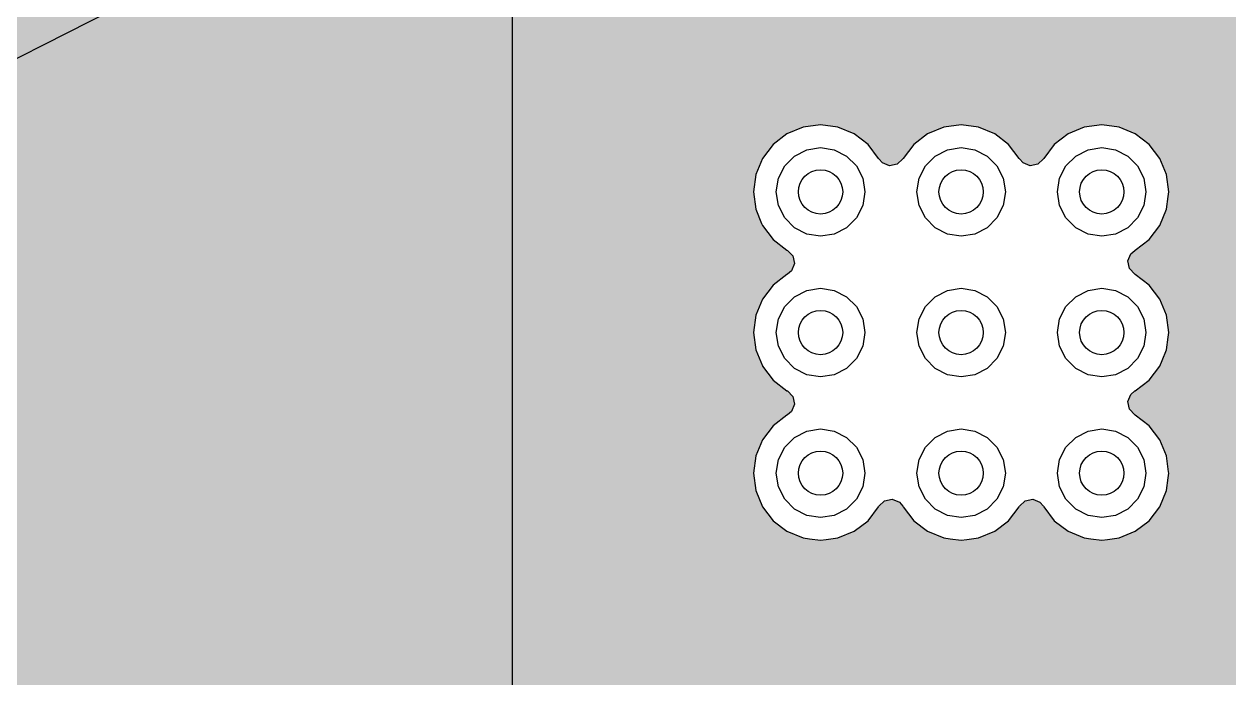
# Model space of a CAD drawing. Header units: millimetres. Extents: x -3894 to -3474, y -291 to 6.
# Drawn here: x -3645.05 to -3634.17, y -89.91 to -84.01 of the extents above; entities that cross this region are included whole.
import ezdxf

# ---------------------------------------------------------------- set-up
doc = ezdxf.new("R2010")
doc.units = ezdxf.units.MM
doc.layers.add('BLACK', color=7, linetype='Continuous')

msp = doc.modelspace()

# ---------------------------------------------------------------- hatches: boundary and pattern name
h = msp.add_hatch(color=256)
h.dxf.hatch_style = 1
h.paths.add_polyline_path([(-3634.949, -79.141), (-3642.768, -79.141), (-3642.81, -79.148), (-3642.866, -79.189), (-3642.888, -79.219), (-3643.014, -79.315), (-3643.16, -79.375), (-3643.265, -79.389), (-3643.317, -79.396), (-3643.395, -79.386), (-3643.474, -79.375), (-3643.62, -79.315), (-3643.745, -79.219), (-3643.841, -79.093), (-3643.902, -78.947), (-3643.902, -78.947), (-3643.922, -78.79), (-3643.902, -78.634), (-3643.902, -78.634), (-3643.841, -78.488), (-3643.745, -78.362), (-3643.702, -78.329), (-3643.684, -78.312), (-3643.655, -78.249), (-3643.665, -78.179), (-3643.711, -78.127), (-3643.778, -78.107), (-3646.032, -78.107), (-3646.032, -78.107), (-3646.09, -78.099), (-3646.157, -78.079), (-3646.181, -78.065), (-3646.183, -78.064), (-3646.252, -78.05), (-3646.317, -78.075), (-3646.443, -78.172), (-3646.589, -78.232), (-3646.694, -78.246), (-3646.746, -78.253), (-3646.824, -78.243), (-3646.903, -78.232), (-3647.049, -78.172), (-3647.171, -78.078), (-3647.185, -78.069), (-3647.253, -78.052), (-3647.324, -78.077), (-3647.314, -78.072), (-3647.337, -78.08), (-3647.403, -78.099), (-3647.459, -78.107), (-3647.459, -78.107), (-3647.772, -78.107), (-3647.782, -78.107), (-3647.804, -78.105), (-3647.872, -78.099), (-3647.991, -78.087), (-3648.035, -78.078), (-3648.218, -78.023), (-3648.259, -78.005), (-3648.268, -78.001), (-3648.268, -78.001), (-3648.268, -78.001), (-3648.428, -77.915), (-3648.455, -77.897), (-3648.465, -77.89), (-3648.6, -77.78), (-3648.606, -77.775), (-3648.611, -77.771), (-3648.645, -77.737), (-3648.679, -77.696), (-3648.754, -77.604), (-3648.76, -77.597), (-3648.766, -77.59), (-3648.797, -77.544), (-3651.376, -80.428), (-3646.335, -84.936)])
h.paths.add_polyline_path([(-3643.66, -80.217), (-3643.72, -80.363), (-3643.816, -80.489), (-3643.942, -80.585), (-3644.088, -80.645), (-3644.193, -80.659), (-3644.245, -80.666), (-3644.323, -80.656), (-3644.402, -80.645), (-3644.548, -80.585), (-3644.673, -80.489), (-3644.769, -80.363), (-3644.83, -80.217), (-3644.83, -80.217), (-3644.85, -80.06), (-3644.83, -79.904), (-3644.83, -79.904), (-3644.769, -79.758), (-3644.673, -79.632), (-3644.548, -79.536), (-3644.402, -79.475), (-3644.402, -79.475), (-3644.245, -79.455), (-3644.088, -79.475), (-3644.088, -79.475), (-3643.942, -79.536), (-3643.816, -79.632), (-3643.72, -79.758), (-3643.66, -79.904), (-3643.639, -80.06)], flags=16)
h.paths.add_polyline_path([(-3643.864, -80.184), (-3643.921, -80.295), (-3644.01, -80.384), (-3644.121, -80.441), (-3644.245, -80.46), (-3644.368, -80.441), (-3644.48, -80.384), (-3644.568, -80.295), (-3644.625, -80.184), (-3644.645, -80.06), (-3644.625, -79.937), (-3644.568, -79.825), (-3644.48, -79.737), (-3644.368, -79.68), (-3644.245, -79.66), (-3644.121, -79.68), (-3644.01, -79.737), (-3643.921, -79.825), (-3643.864, -79.937), (-3643.845, -80.06)], flags=0)
h.paths.add_polyline_path([(-3644.445, -80.06, -1), (-3644.045, -80.06, -1)], flags=0)
h.paths.add_polyline_path([(-3645.399, -81.047), (-3645.378, -81.203), (-3645.399, -81.36), (-3645.459, -81.506), (-3645.555, -81.632), (-3645.681, -81.728), (-3645.827, -81.788), (-3645.932, -81.802), (-3645.984, -81.809), (-3646.062, -81.799), (-3646.141, -81.788), (-3646.287, -81.728), (-3646.412, -81.632), (-3646.508, -81.506), (-3646.525, -81.466), (-3646.569, -81.36), (-3646.569, -81.36), (-3646.589, -81.203), (-3646.569, -81.047), (-3646.569, -81.047), (-3646.508, -80.901), (-3646.412, -80.775), (-3646.287, -80.679), (-3646.141, -80.618), (-3646.141, -80.618), (-3645.984, -80.598), (-3645.827, -80.618), (-3645.827, -80.618), (-3645.681, -80.679), (-3645.659, -80.695), (-3645.555, -80.775), (-3645.459, -80.901)], flags=16)
h.paths.add_polyline_path([(-3645.584, -81.203), (-3645.603, -81.327), (-3645.66, -81.438), (-3645.749, -81.527), (-3645.86, -81.584), (-3645.984, -81.603), (-3646.107, -81.584), (-3646.219, -81.527), (-3646.307, -81.438), (-3646.364, -81.327), (-3646.384, -81.203), (-3646.364, -81.08), (-3646.307, -80.968), (-3646.219, -80.88), (-3646.107, -80.823), (-3645.984, -80.803), (-3645.86, -80.823), (-3645.749, -80.88), (-3645.66, -80.968), (-3645.603, -81.08)], flags=0)
h.paths.add_polyline_path([(-3645.784, -81.203, -1), (-3646.184, -81.203, -1)], flags=0)
h.paths.add_polyline_path([(-3647.357, -79.859), (-3647.417, -80.029), (-3647.437, -80.06), (-3647.513, -80.182), (-3647.641, -80.309), (-3647.793, -80.405), (-3647.964, -80.465), (-3648.143, -80.485), (-3648.322, -80.465), (-3648.492, -80.405), (-3648.645, -80.309), (-3648.773, -80.182), (-3648.869, -80.029), (-3648.928, -79.859), (-3648.948, -79.679), (-3648.928, -79.5), (-3648.869, -79.33), (-3648.773, -79.177), (-3648.645, -79.05), (-3648.492, -78.954), (-3648.322, -78.894), (-3648.143, -78.874), (-3647.964, -78.894), (-3647.793, -78.954), (-3647.641, -79.05), (-3647.513, -79.177), (-3647.417, -79.33), (-3647.357, -79.5), (-3647.353, -79.536), (-3647.337, -79.679)], flags=16)
h.paths.add_polyline_path([(-3647.563, -79.835), (-3647.623, -79.979), (-3647.718, -80.104), (-3647.843, -80.199), (-3647.987, -80.259), (-3648.143, -80.279), (-3648.298, -80.259), (-3648.443, -80.199), (-3648.567, -80.104), (-3648.662, -79.979), (-3648.722, -79.835), (-3648.743, -79.679), (-3648.722, -79.524), (-3648.662, -79.379), (-3648.567, -79.255), (-3648.443, -79.16), (-3648.298, -79.1), (-3648.143, -79.079), (-3647.987, -79.1), (-3647.843, -79.16), (-3647.718, -79.255), (-3647.623, -79.379), (-3647.563, -79.524), (-3647.543, -79.679)], flags=0)
h.paths.add_polyline_path([(-3648.643, -79.679, -1), (-3647.643, -79.679, -1)], flags=0)
h = msp.add_hatch(color=256)
h.dxf.hatch_style = 1
h.paths.add_polyline_path([(-3634.949, -79.141), (-3640.642, -82.039), (-3640.642, -94.147), (-3627.361, -89.927), (-3627.288, -89.896)])
h.paths.add_polyline_path([(-3634.731, -88.218), (-3634.791, -88.364), (-3634.887, -88.49), (-3635.013, -88.586), (-3635.159, -88.646), (-3635.264, -88.66), (-3635.316, -88.667), (-3635.415, -88.654), (-3635.473, -88.646), (-3635.619, -88.586), (-3635.744, -88.49), (-3635.84, -88.364), (-3635.84, -88.364), (-3635.843, -88.359), (-3635.874, -88.323), (-3635.939, -88.297), (-3636.008, -88.311), (-3636.058, -88.359), (-3636.061, -88.364), (-3636.061, -88.364), (-3636.157, -88.49), (-3636.283, -88.586), (-3636.429, -88.646), (-3636.534, -88.66), (-3636.586, -88.667), (-3636.685, -88.654), (-3636.743, -88.646), (-3636.889, -88.586), (-3637.014, -88.49), (-3637.11, -88.364), (-3637.11, -88.364), (-3637.113, -88.359), (-3637.144, -88.323), (-3637.209, -88.297), (-3637.278, -88.311), (-3637.328, -88.359), (-3637.331, -88.364), (-3637.331, -88.364), (-3637.427, -88.49), (-3637.553, -88.586), (-3637.699, -88.646), (-3637.804, -88.66), (-3637.856, -88.667), (-3637.955, -88.654), (-3638.013, -88.646), (-3638.159, -88.586), (-3638.284, -88.49), (-3638.38, -88.364), (-3638.441, -88.218), (-3638.441, -88.218), (-3638.461, -88.061), (-3638.441, -87.905), (-3638.441, -87.905), (-3638.38, -87.759), (-3638.284, -87.633), (-3638.159, -87.537), (-3638.153, -87.534), (-3638.118, -87.503), (-3638.092, -87.438), (-3638.105, -87.37), (-3638.153, -87.319), (-3638.159, -87.316), (-3638.284, -87.22), (-3638.38, -87.094), (-3638.441, -86.948), (-3638.441, -86.948), (-3638.461, -86.791), (-3638.441, -86.635), (-3638.441, -86.635), (-3638.38, -86.489), (-3638.284, -86.363), (-3638.159, -86.267), (-3638.153, -86.264), (-3638.118, -86.233), (-3638.092, -86.168), (-3638.105, -86.1), (-3638.153, -86.049), (-3638.159, -86.046), (-3638.284, -85.95), (-3638.38, -85.824), (-3638.388, -85.807), (-3638.441, -85.678), (-3638.441, -85.678), (-3638.461, -85.521), (-3638.441, -85.365), (-3638.441, -85.365), (-3638.38, -85.219), (-3638.284, -85.093), (-3638.159, -84.997), (-3638.013, -84.936), (-3638.013, -84.936), (-3637.856, -84.916), (-3637.699, -84.936), (-3637.699, -84.936), (-3637.553, -84.997), (-3637.427, -85.093), (-3637.331, -85.219), (-3637.331, -85.219), (-3637.328, -85.224), (-3637.297, -85.259), (-3637.233, -85.285), (-3637.164, -85.272), (-3637.113, -85.224), (-3637.11, -85.219), (-3637.014, -85.093), (-3636.889, -84.997), (-3636.743, -84.936), (-3636.743, -84.936), (-3636.586, -84.916), (-3636.429, -84.936), (-3636.429, -84.936), (-3636.283, -84.997), (-3636.157, -85.093), (-3636.061, -85.219), (-3636.061, -85.219), (-3636.058, -85.224), (-3636.027, -85.259), (-3635.963, -85.285), (-3635.894, -85.272), (-3635.843, -85.224), (-3635.84, -85.219), (-3635.744, -85.093), (-3635.619, -84.997), (-3635.473, -84.936), (-3635.473, -84.936), (-3635.316, -84.916), (-3635.159, -84.936), (-3635.159, -84.936), (-3635.013, -84.997), (-3634.887, -85.093), (-3634.791, -85.219), (-3634.731, -85.365), (-3634.71, -85.521), (-3634.716, -85.563), (-3634.731, -85.678), (-3634.791, -85.824), (-3634.887, -85.95), (-3635.013, -86.046), (-3635.013, -86.046), (-3635.018, -86.049), (-3635.054, -86.08), (-3635.08, -86.145), (-3635.066, -86.213), (-3635.018, -86.264), (-3635.013, -86.267), (-3635.013, -86.267), (-3634.887, -86.363), (-3634.791, -86.489), (-3634.731, -86.635), (-3634.71, -86.791), (-3634.716, -86.833), (-3634.731, -86.948), (-3634.771, -87.045), (-3634.791, -87.094), (-3634.887, -87.22), (-3635.013, -87.316), (-3635.013, -87.316), (-3635.018, -87.319), (-3635.054, -87.35), (-3635.08, -87.415), (-3635.066, -87.483), (-3635.018, -87.534), (-3635.013, -87.537), (-3635.013, -87.537), (-3634.887, -87.633), (-3634.791, -87.759), (-3634.731, -87.905), (-3634.731, -87.905), (-3634.712, -88.048), (-3634.71, -88.061), (-3634.716, -88.103)], flags=16)
h.paths.add_polyline_path([(-3634.935, -88.185), (-3634.992, -88.296), (-3635.081, -88.385), (-3635.192, -88.442), (-3635.316, -88.461), (-3635.439, -88.442), (-3635.551, -88.385), (-3635.639, -88.296), (-3635.696, -88.185), (-3635.716, -88.061), (-3635.696, -87.938), (-3635.639, -87.826), (-3635.551, -87.738), (-3635.439, -87.681), (-3635.316, -87.661), (-3635.192, -87.681), (-3635.081, -87.738), (-3634.992, -87.826), (-3634.935, -87.938), (-3634.916, -88.061)], flags=0)
h.paths.add_polyline_path([(-3635.516, -88.061, -1), (-3635.116, -88.061, -1)], flags=0)
h.paths.add_polyline_path([(-3634.992, -87.026), (-3635.081, -87.115), (-3635.192, -87.172), (-3635.316, -87.191), (-3635.439, -87.172), (-3635.551, -87.115), (-3635.639, -87.026), (-3635.696, -86.915), (-3635.716, -86.791), (-3635.696, -86.668), (-3635.639, -86.556), (-3635.551, -86.468), (-3635.439, -86.411), (-3635.316, -86.391), (-3635.192, -86.411), (-3635.081, -86.468), (-3634.992, -86.556), (-3634.935, -86.668), (-3634.916, -86.791), (-3634.935, -86.915)], flags=0)
h.paths.add_polyline_path([(-3635.516, -86.791, -1), (-3635.116, -86.791, -1)], flags=0)
h.paths.add_polyline_path([(-3636.205, -88.185), (-3636.262, -88.296), (-3636.351, -88.385), (-3636.462, -88.442), (-3636.586, -88.461), (-3636.709, -88.442), (-3636.821, -88.385), (-3636.909, -88.296), (-3636.966, -88.185), (-3636.986, -88.061), (-3636.966, -87.938), (-3636.909, -87.826), (-3636.821, -87.738), (-3636.709, -87.681), (-3636.586, -87.661), (-3636.462, -87.681), (-3636.351, -87.738), (-3636.262, -87.826), (-3636.205, -87.938), (-3636.186, -88.061)], flags=0)
h.paths.add_polyline_path([(-3636.786, -88.061, -1), (-3636.386, -88.061, -1)], flags=0)
h.paths.add_polyline_path([(-3635.081, -85.845), (-3635.192, -85.902), (-3635.316, -85.921), (-3635.439, -85.902), (-3635.551, -85.845), (-3635.639, -85.756), (-3635.696, -85.645), (-3635.716, -85.521), (-3635.696, -85.398), (-3635.639, -85.286), (-3635.551, -85.198), (-3635.439, -85.141), (-3635.316, -85.121), (-3635.192, -85.141), (-3635.081, -85.198), (-3634.992, -85.286), (-3634.935, -85.398), (-3634.916, -85.521), (-3634.935, -85.645), (-3634.992, -85.756)], flags=0)
h.paths.add_polyline_path([(-3635.516, -85.521, -1), (-3635.116, -85.521, -1)], flags=0)
h.paths.add_polyline_path([(-3636.262, -87.026), (-3636.351, -87.115), (-3636.462, -87.172), (-3636.586, -87.191), (-3636.709, -87.172), (-3636.821, -87.115), (-3636.909, -87.026), (-3636.966, -86.915), (-3636.986, -86.791), (-3636.966, -86.668), (-3636.909, -86.556), (-3636.821, -86.468), (-3636.709, -86.411), (-3636.586, -86.391), (-3636.462, -86.411), (-3636.351, -86.468), (-3636.262, -86.556), (-3636.205, -86.668), (-3636.186, -86.791), (-3636.205, -86.915)], flags=0)
h.paths.add_polyline_path([(-3636.786, -86.791, -1), (-3636.386, -86.791, -1)], flags=0)
h.paths.add_polyline_path([(-3636.262, -85.756), (-3636.351, -85.845), (-3636.462, -85.902), (-3636.586, -85.921), (-3636.709, -85.902), (-3636.821, -85.845), (-3636.909, -85.756), (-3636.966, -85.645), (-3636.986, -85.521), (-3636.966, -85.398), (-3636.909, -85.286), (-3636.821, -85.198), (-3636.709, -85.141), (-3636.586, -85.121), (-3636.462, -85.141), (-3636.351, -85.198), (-3636.262, -85.286), (-3636.205, -85.398), (-3636.186, -85.521), (-3636.205, -85.645)], flags=0)
h.paths.add_polyline_path([(-3637.475, -88.185), (-3637.532, -88.296), (-3637.621, -88.385), (-3637.732, -88.442), (-3637.856, -88.461), (-3637.979, -88.442), (-3638.091, -88.385), (-3638.179, -88.296), (-3638.236, -88.185), (-3638.256, -88.061), (-3638.236, -87.938), (-3638.179, -87.826), (-3638.091, -87.738), (-3637.979, -87.681), (-3637.856, -87.661), (-3637.732, -87.681), (-3637.621, -87.738), (-3637.532, -87.826), (-3637.475, -87.938), (-3637.456, -88.061)], flags=0)
h.paths.add_polyline_path([(-3636.786, -85.521, -1), (-3636.386, -85.521, -1)], flags=0)
h.paths.add_polyline_path([(-3638.056, -88.061, -1), (-3637.656, -88.061, -1)], flags=0)
h.paths.add_polyline_path([(-3637.475, -86.915), (-3637.532, -87.026), (-3637.621, -87.115), (-3637.732, -87.172), (-3637.856, -87.191), (-3637.979, -87.172), (-3638.091, -87.115), (-3638.179, -87.026), (-3638.236, -86.915), (-3638.256, -86.791), (-3638.236, -86.668), (-3638.179, -86.556), (-3638.091, -86.468), (-3637.979, -86.411), (-3637.856, -86.391), (-3637.732, -86.411), (-3637.621, -86.468), (-3637.532, -86.556), (-3637.475, -86.668), (-3637.456, -86.791)], flags=0)
h.paths.add_polyline_path([(-3638.056, -86.791, -1), (-3637.656, -86.791, -1)], flags=0)
h.paths.add_polyline_path([(-3637.532, -85.756), (-3637.621, -85.845), (-3637.732, -85.902), (-3637.856, -85.921), (-3637.979, -85.902), (-3638.091, -85.845), (-3638.179, -85.756), (-3638.236, -85.645), (-3638.256, -85.521), (-3638.236, -85.398), (-3638.179, -85.286), (-3638.091, -85.198), (-3637.979, -85.141), (-3637.856, -85.121), (-3637.732, -85.141), (-3637.621, -85.198), (-3637.532, -85.286), (-3637.475, -85.398), (-3637.456, -85.521), (-3637.475, -85.645)], flags=0)
h.paths.add_polyline_path([(-3638.056, -85.521, -1), (-3637.656, -85.521, -1)], flags=0)
h = msp.add_hatch(color=256)
h.dxf.hatch_style = 1
h.paths.add_polyline_path([(-3640.642, -82.039), (-3646.335, -84.936), (-3646.335, -84.936), (-3646.189, -84.997), (-3646.063, -85.093), (-3645.967, -85.219), (-3645.907, -85.365), (-3645.886, -85.521), (-3645.892, -85.563), (-3645.907, -85.678), (-3645.942, -85.763), (-3645.947, -85.777), (-3645.946, -85.847), (-3645.907, -85.905), (-3645.844, -85.933), (-3645.7, -85.952), (-3645.7, -85.952), (-3645.584, -86), (-3645.554, -86.013), (-3645.428, -86.109), (-3645.332, -86.235), (-3645.272, -86.381), (-3645.252, -86.529), (-3645.251, -86.537), (-3645.272, -86.694), (-3645.332, -86.84), (-3645.428, -86.966), (-3645.554, -87.062), (-3645.7, -87.122), (-3645.805, -87.136), (-3645.857, -87.143), (-3645.95, -87.131), (-3646.014, -87.122), (-3646.066, -87.101), (-3646.074, -87.098), (-3646.144, -87.095), (-3646.204, -87.131), (-3646.235, -87.193), (-3646.228, -87.263), (-3646.206, -87.315), (-3646.199, -87.367), (-3646.186, -87.472), (-3646.187, -87.483), (-3646.206, -87.628), (-3646.267, -87.774), (-3646.363, -87.9), (-3646.488, -87.996), (-3646.635, -88.057), (-3646.739, -88.07), (-3646.791, -88.077), (-3646.826, -88.073), (-3646.948, -88.057), (-3646.948, -88.057), (-3646.955, -88.055), (-3646.991, -88.051), (-3647.058, -88.073), (-3647.102, -88.127), (-3647.159, -88.266), (-3647.255, -88.392), (-3647.303, -88.428), (-3647.337, -88.468), (-3647.351, -88.537), (-3647.326, -88.602), (-3647.226, -88.733), (-3647.198, -88.801), (-3647.165, -88.879), (-3647.145, -89.035), (-3647.166, -89.2), (-3647.166, -89.2), (-3647.174, -89.241), (-3647.152, -89.308), (-3647.097, -89.351), (-3647.014, -89.386), (-3646.985, -89.398), (-3646.86, -89.494), (-3646.764, -89.619), (-3646.703, -89.765), (-3646.683, -89.922), (-3646.69, -89.974), (-3646.703, -90.079), (-3646.764, -90.225), (-3646.81, -90.285), (-3646.833, -90.333), (-3646.828, -90.403), (-3646.787, -90.459), (-3646.75, -90.488), (-3646.654, -90.613), (-3646.612, -90.715), (-3646.581, -90.758), (-3646.519, -90.79), (-3646.45, -90.782), (-3646.441, -90.778), (-3646.441, -90.778), (-3646.284, -90.758), (-3646.127, -90.778), (-3646.127, -90.778), (-3646.118, -90.782), (-3645.981, -90.839), (-3645.855, -90.935), (-3645.759, -91.061), (-3645.699, -91.207), (-3645.681, -91.344), (-3645.678, -91.363), (-3645.686, -91.421), (-3645.681, -91.474), (-3645.643, -91.532), (-3645.605, -91.548), (-3645.579, -91.56), (-3645.513, -91.569), (-3645.367, -91.629), (-3645.241, -91.726), (-3645.145, -91.851), (-3645.085, -91.997), (-3645.067, -92.133), (-3645.064, -92.154), (-3645.085, -92.311), (-3645.145, -92.457), (-3645.241, -92.582), (-3644.802, -93.155), (-3644.763, -93.125), (-3644.617, -93.064), (-3644.617, -93.064), (-3644.46, -93.044), (-3644.303, -93.064), (-3644.303, -93.064), (-3644.157, -93.125), (-3644.031, -93.221), (-3643.935, -93.347), (-3643.875, -93.493), (-3643.854, -93.649), (-3643.857, -93.674), (-3643.875, -93.806), (-3640.642, -94.147)])

# ---------------------------------------------------------------- linework, layer by layer
for p, q in [((-3646.335, -84.936), (-3634.949, -79.141)), ((-3640.642, -82.039), (-3640.642, -106.256))]:
    msp.add_line(p, q)
at = {"layer": 'BLACK', "linetype": 'Continuous'}
for p, q in [((-3638.159, -84.997), (-3638.284, -85.093)), ((-3638.013, -84.936), (-3638.159, -84.997)), ((-3637.856, -84.916), (-3638.013, -84.936)), ((-3638.013, -84.936), (-3638.013, -84.936)), ((-3637.699, -84.936), (-3637.856, -84.916)), ((-3637.856, -84.916), (-3637.856, -84.916)), ((-3637.553, -84.997), (-3637.699, -84.936)), ((-3637.699, -84.936), (-3637.699, -84.936)), ((-3637.427, -85.093), (-3637.553, -84.997)), ((-3636.889, -84.997), (-3637.014, -85.093)), ((-3636.743, -84.936), (-3636.889, -84.997)), ((-3636.586, -84.916), (-3636.743, -84.936)), ((-3636.743, -84.936), (-3636.743, -84.936)), ((-3636.429, -84.936), (-3636.586, -84.916)), ((-3636.586, -84.916), (-3636.586, -84.916)), ((-3636.283, -84.997), (-3636.429, -84.936)), ((-3636.429, -84.936), (-3636.429, -84.936)), ((-3636.157, -85.093), (-3636.283, -84.997)), ((-3635.619, -84.997), (-3635.744, -85.093)), ((-3635.473, -84.936), (-3635.619, -84.997)), ((-3635.316, -84.916), (-3635.473, -84.936)), ((-3635.473, -84.936), (-3635.473, -84.936)), ((-3635.159, -84.936), (-3635.316, -84.916)), ((-3635.316, -84.916), (-3635.316, -84.916)), ((-3635.013, -84.997), (-3635.159, -84.936)), ((-3635.159, -84.936), (-3635.159, -84.936)), ((-3634.887, -85.093), (-3635.013, -84.997)), ((-3638.284, -85.093), (-3638.38, -85.219)), ((-3637.331, -85.219), (-3637.427, -85.093)), ((-3637.014, -85.093), (-3637.11, -85.219)), ((-3636.061, -85.219), (-3636.157, -85.093)), ((-3635.744, -85.093), (-3635.84, -85.219)), ((-3634.791, -85.219), (-3634.887, -85.093)), ((-3638.38, -85.219), (-3638.441, -85.365)), ((-3638.179, -85.286), (-3638.091, -85.198)), ((-3638.091, -85.198), (-3637.979, -85.141)), ((-3637.979, -85.141), (-3637.856, -85.121)), ((-3637.856, -85.121), (-3637.732, -85.141)), ((-3637.732, -85.141), (-3637.621, -85.198)), ((-3637.621, -85.198), (-3637.532, -85.286)), ((-3637.328, -85.224), (-3637.331, -85.219)), ((-3637.331, -85.219), (-3637.331, -85.219)), ((-3637.11, -85.219), (-3637.113, -85.224)), ((-3636.909, -85.286), (-3636.821, -85.198)), ((-3636.821, -85.198), (-3636.709, -85.141)), ((-3636.709, -85.141), (-3636.586, -85.121)), ((-3636.586, -85.121), (-3636.462, -85.141)), ((-3636.462, -85.141), (-3636.351, -85.198)), ((-3636.351, -85.198), (-3636.262, -85.286)), ((-3636.058, -85.224), (-3636.061, -85.219)), ((-3636.061, -85.219), (-3636.061, -85.219)), ((-3635.84, -85.219), (-3635.843, -85.224)), ((-3635.639, -85.286), (-3635.551, -85.198)), ((-3635.551, -85.198), (-3635.439, -85.141)), ((-3635.439, -85.141), (-3635.316, -85.121)), ((-3635.316, -85.121), (-3635.192, -85.141)), ((-3635.192, -85.141), (-3635.081, -85.198)), ((-3635.081, -85.198), (-3634.992, -85.286)), ((-3634.731, -85.365), (-3634.791, -85.219)), ((-3638.236, -85.398), (-3638.179, -85.286)), ((-3637.532, -85.286), (-3637.475, -85.398)), ((-3637.297, -85.259), (-3637.328, -85.224)), ((-3637.233, -85.285), (-3637.297, -85.259)), ((-3637.164, -85.272), (-3637.233, -85.285)), ((-3637.113, -85.224), (-3637.164, -85.272)), ((-3636.966, -85.398), (-3636.909, -85.286)), ((-3636.262, -85.286), (-3636.205, -85.398)), ((-3636.027, -85.259), (-3636.058, -85.224)), ((-3635.963, -85.285), (-3636.027, -85.259)), ((-3635.894, -85.272), (-3635.963, -85.285)), ((-3635.843, -85.224), (-3635.894, -85.272)), ((-3635.696, -85.398), (-3635.639, -85.286)), ((-3634.992, -85.286), (-3634.935, -85.398)), ((-3638.441, -85.365), (-3638.461, -85.521)), ((-3638.441, -85.365), (-3638.441, -85.365)), ((-3638.256, -85.521), (-3638.236, -85.398)), ((-3637.475, -85.398), (-3637.456, -85.521)), ((-3636.986, -85.521), (-3636.966, -85.398)), ((-3636.205, -85.398), (-3636.186, -85.521)), ((-3635.716, -85.521), (-3635.696, -85.398)), ((-3634.935, -85.398), (-3634.916, -85.521)), ((-3634.71, -85.521), (-3634.731, -85.365)), ((-3634.731, -85.365), (-3634.731, -85.365)), ((-3638.461, -85.521), (-3638.441, -85.678)), ((-3638.461, -85.521), (-3638.461, -85.521)), ((-3638.236, -85.645), (-3638.256, -85.521)), ((-3637.456, -85.521), (-3637.475, -85.645)), ((-3636.966, -85.645), (-3636.986, -85.521)), ((-3636.186, -85.521), (-3636.205, -85.645)), ((-3635.696, -85.645), (-3635.716, -85.521)), ((-3634.916, -85.521), (-3634.935, -85.645)), ((-3634.716, -85.563), (-3634.71, -85.521)), ((-3634.71, -85.521), (-3634.71, -85.521)), ((-3638.179, -85.756), (-3638.236, -85.645)), ((-3637.475, -85.645), (-3637.532, -85.756)), ((-3636.909, -85.756), (-3636.966, -85.645)), ((-3636.205, -85.645), (-3636.262, -85.756)), ((-3635.639, -85.756), (-3635.696, -85.645)), ((-3634.935, -85.645), (-3634.992, -85.756)), ((-3634.731, -85.678), (-3634.716, -85.563)), ((-3638.441, -85.678), (-3638.441, -85.678)), ((-3638.441, -85.678), (-3638.388, -85.807)), ((-3638.091, -85.845), (-3638.179, -85.756)), ((-3637.532, -85.756), (-3637.621, -85.845)), ((-3636.821, -85.845), (-3636.909, -85.756)), ((-3636.262, -85.756), (-3636.351, -85.845)), ((-3635.551, -85.845), (-3635.639, -85.756)), ((-3634.992, -85.756), (-3635.081, -85.845)), ((-3634.791, -85.824), (-3634.731, -85.678)), ((-3638.388, -85.807), (-3638.38, -85.824)), ((-3638.38, -85.824), (-3638.284, -85.95)), ((-3637.979, -85.902), (-3638.091, -85.845)), ((-3637.621, -85.845), (-3637.732, -85.902)), ((-3636.709, -85.902), (-3636.821, -85.845)), ((-3636.351, -85.845), (-3636.462, -85.902)), ((-3635.439, -85.902), (-3635.551, -85.845)), ((-3635.081, -85.845), (-3635.192, -85.902)), ((-3634.887, -85.95), (-3634.791, -85.824)), ((-3638.284, -85.95), (-3638.159, -86.046)), ((-3637.856, -85.921), (-3637.979, -85.902)), ((-3637.732, -85.902), (-3637.856, -85.921)), ((-3636.586, -85.921), (-3636.709, -85.902)), ((-3636.462, -85.902), (-3636.586, -85.921)), ((-3635.316, -85.921), (-3635.439, -85.902)), ((-3635.192, -85.902), (-3635.316, -85.921)), ((-3635.013, -86.046), (-3634.887, -85.95)), ((-3638.159, -86.046), (-3638.159, -86.046)), ((-3638.159, -86.046), (-3638.153, -86.049)), ((-3638.153, -86.049), (-3638.105, -86.1)), ((-3635.08, -86.145), (-3635.054, -86.08)), ((-3635.054, -86.08), (-3635.018, -86.049)), ((-3635.018, -86.049), (-3635.013, -86.046)), ((-3635.013, -86.046), (-3635.013, -86.046)), ((-3638.092, -86.168), (-3638.118, -86.233)), ((-3638.105, -86.1), (-3638.092, -86.168)), ((-3635.066, -86.213), (-3635.08, -86.145)), ((-3638.159, -86.267), (-3638.284, -86.363)), ((-3638.153, -86.264), (-3638.159, -86.267)), ((-3638.118, -86.233), (-3638.153, -86.264)), ((-3635.018, -86.264), (-3635.066, -86.213)), ((-3635.013, -86.267), (-3635.018, -86.264)), ((-3634.887, -86.363), (-3635.013, -86.267)), ((-3635.013, -86.267), (-3635.013, -86.267)), ((-3638.284, -86.363), (-3638.38, -86.489)), ((-3638.091, -86.468), (-3637.979, -86.411)), ((-3637.979, -86.411), (-3637.856, -86.391)), ((-3637.856, -86.391), (-3637.732, -86.411)), ((-3637.732, -86.411), (-3637.621, -86.468)), ((-3636.821, -86.468), (-3636.709, -86.411)), ((-3636.709, -86.411), (-3636.586, -86.391)), ((-3636.586, -86.391), (-3636.462, -86.411)), ((-3636.462, -86.411), (-3636.351, -86.468)), ((-3635.551, -86.468), (-3635.439, -86.411)), ((-3635.439, -86.411), (-3635.316, -86.391)), ((-3635.316, -86.391), (-3635.192, -86.411)), ((-3635.192, -86.411), (-3635.081, -86.468)), ((-3634.791, -86.489), (-3634.887, -86.363)), ((-3638.38, -86.489), (-3638.441, -86.635)), ((-3638.179, -86.556), (-3638.091, -86.468)), ((-3637.621, -86.468), (-3637.532, -86.556)), ((-3636.909, -86.556), (-3636.821, -86.468)), ((-3636.351, -86.468), (-3636.262, -86.556)), ((-3635.639, -86.556), (-3635.551, -86.468)), ((-3635.081, -86.468), (-3634.992, -86.556)), ((-3634.731, -86.635), (-3634.791, -86.489)), ((-3638.441, -86.635), (-3638.461, -86.791)), ((-3638.441, -86.635), (-3638.441, -86.635)), ((-3638.236, -86.668), (-3638.179, -86.556)), ((-3637.532, -86.556), (-3637.475, -86.668)), ((-3636.966, -86.668), (-3636.909, -86.556)), ((-3636.262, -86.556), (-3636.205, -86.668)), ((-3635.696, -86.668), (-3635.639, -86.556)), ((-3634.992, -86.556), (-3634.935, -86.668)), ((-3634.71, -86.791), (-3634.731, -86.635)), ((-3634.731, -86.635), (-3634.731, -86.635)), ((-3638.256, -86.791), (-3638.236, -86.668)), ((-3637.475, -86.668), (-3637.456, -86.791)), ((-3636.986, -86.791), (-3636.966, -86.668)), ((-3636.205, -86.668), (-3636.186, -86.791)), ((-3635.716, -86.791), (-3635.696, -86.668)), ((-3634.935, -86.668), (-3634.916, -86.791)), ((-3638.461, -86.791), (-3638.461, -86.791)), ((-3638.461, -86.791), (-3638.441, -86.948)), ((-3638.236, -86.915), (-3638.256, -86.791)), ((-3637.456, -86.791), (-3637.475, -86.915)), ((-3636.966, -86.915), (-3636.986, -86.791)), ((-3636.186, -86.791), (-3636.205, -86.915)), ((-3635.696, -86.915), (-3635.716, -86.791)), ((-3634.916, -86.791), (-3634.935, -86.915)), ((-3634.731, -86.948), (-3634.716, -86.833)), ((-3634.716, -86.833), (-3634.71, -86.791)), ((-3634.71, -86.791), (-3634.71, -86.791)), ((-3638.441, -86.948), (-3638.441, -86.948)), ((-3638.441, -86.948), (-3638.381, -87.092)), ((-3638.179, -87.026), (-3638.236, -86.915)), ((-3637.475, -86.915), (-3637.532, -87.026)), ((-3636.909, -87.026), (-3636.966, -86.915)), ((-3636.205, -86.915), (-3636.262, -87.026)), ((-3635.639, -87.026), (-3635.696, -86.915)), ((-3634.935, -86.915), (-3634.992, -87.026)), ((-3634.771, -87.045), (-3634.731, -86.948)), ((-3638.091, -87.115), (-3638.179, -87.026)), ((-3637.532, -87.026), (-3637.621, -87.115)), ((-3636.821, -87.115), (-3636.909, -87.026)), ((-3636.262, -87.026), (-3636.351, -87.115)), ((-3635.551, -87.115), (-3635.639, -87.026)), ((-3634.992, -87.026), (-3635.081, -87.115)), ((-3634.791, -87.094), (-3634.771, -87.045)), ((-3638.381, -87.092), (-3638.38, -87.094)), ((-3638.38, -87.094), (-3638.284, -87.22)), ((-3637.979, -87.172), (-3638.091, -87.115)), ((-3637.856, -87.191), (-3637.979, -87.172)), ((-3637.732, -87.172), (-3637.856, -87.191)), ((-3637.621, -87.115), (-3637.732, -87.172)), ((-3636.709, -87.172), (-3636.821, -87.115)), ((-3636.586, -87.191), (-3636.709, -87.172)), ((-3636.462, -87.172), (-3636.586, -87.191)), ((-3636.351, -87.115), (-3636.462, -87.172)), ((-3635.439, -87.172), (-3635.551, -87.115)), ((-3635.316, -87.191), (-3635.439, -87.172)), ((-3635.192, -87.172), (-3635.316, -87.191)), ((-3635.081, -87.115), (-3635.192, -87.172)), ((-3634.887, -87.22), (-3634.791, -87.094)), ((-3638.284, -87.22), (-3638.159, -87.316)), ((-3635.013, -87.316), (-3634.887, -87.22)), ((-3638.159, -87.316), (-3638.159, -87.316)), ((-3638.159, -87.316), (-3638.153, -87.319)), ((-3638.153, -87.319), (-3638.105, -87.37)), ((-3638.105, -87.37), (-3638.092, -87.438)), ((-3635.08, -87.415), (-3635.054, -87.35)), ((-3635.054, -87.35), (-3635.018, -87.319)), ((-3635.018, -87.319), (-3635.013, -87.316)), ((-3635.013, -87.316), (-3635.013, -87.316)), ((-3638.118, -87.503), (-3638.153, -87.534)), ((-3638.092, -87.438), (-3638.118, -87.503)), ((-3635.066, -87.483), (-3635.08, -87.415)), ((-3635.018, -87.534), (-3635.066, -87.483)), ((-3638.159, -87.537), (-3638.284, -87.633)), ((-3638.153, -87.534), (-3638.159, -87.537)), ((-3635.013, -87.537), (-3635.018, -87.534)), ((-3634.887, -87.633), (-3635.013, -87.537)), ((-3635.013, -87.537), (-3635.013, -87.537)), ((-3638.284, -87.633), (-3638.38, -87.759)), ((-3638.091, -87.738), (-3637.979, -87.681)), ((-3637.979, -87.681), (-3637.856, -87.661)), ((-3637.856, -87.661), (-3637.732, -87.681)), ((-3637.732, -87.681), (-3637.621, -87.738)), ((-3636.821, -87.738), (-3636.709, -87.681)), ((-3636.709, -87.681), (-3636.586, -87.661)), ((-3636.586, -87.661), (-3636.462, -87.681)), ((-3636.462, -87.681), (-3636.351, -87.738)), ((-3635.551, -87.738), (-3635.439, -87.681)), ((-3635.439, -87.681), (-3635.316, -87.661)), ((-3635.316, -87.661), (-3635.192, -87.681)), ((-3635.192, -87.681), (-3635.081, -87.738)), ((-3634.791, -87.759), (-3634.887, -87.633)), ((-3638.38, -87.759), (-3638.441, -87.905)), ((-3638.236, -87.938), (-3638.179, -87.826)), ((-3638.179, -87.826), (-3638.091, -87.738)), ((-3637.621, -87.738), (-3637.532, -87.826)), ((-3637.532, -87.826), (-3637.475, -87.938)), ((-3636.966, -87.938), (-3636.909, -87.826)), ((-3636.909, -87.826), (-3636.821, -87.738)), ((-3636.351, -87.738), (-3636.262, -87.826)), ((-3636.262, -87.826), (-3636.205, -87.938)), ((-3635.696, -87.938), (-3635.639, -87.826)), ((-3635.639, -87.826), (-3635.551, -87.738)), ((-3635.081, -87.738), (-3634.992, -87.826)), ((-3634.992, -87.826), (-3634.935, -87.938)), ((-3634.731, -87.905), (-3634.791, -87.759)), ((-3638.441, -87.905), (-3638.461, -88.061)), ((-3638.441, -87.905), (-3638.441, -87.905)), ((-3638.256, -88.061), (-3638.236, -87.938)), ((-3637.475, -87.938), (-3637.456, -88.061)), ((-3636.986, -88.061), (-3636.966, -87.938)), ((-3636.205, -87.938), (-3636.186, -88.061)), ((-3635.716, -88.061), (-3635.696, -87.938)), ((-3634.935, -87.938), (-3634.916, -88.061)), ((-3634.712, -88.048), (-3634.731, -87.905)), ((-3634.731, -87.905), (-3634.731, -87.905)), ((-3634.71, -88.061), (-3634.712, -88.048)), ((-3638.461, -88.061), (-3638.461, -88.061)), ((-3638.461, -88.061), (-3638.441, -88.218)), ((-3638.236, -88.185), (-3638.256, -88.061)), ((-3637.456, -88.061), (-3637.475, -88.185)), ((-3636.966, -88.185), (-3636.986, -88.061)), ((-3636.186, -88.061), (-3636.205, -88.185)), ((-3635.696, -88.185), (-3635.716, -88.061)), ((-3634.916, -88.061), (-3634.935, -88.185)), ((-3634.731, -88.218), (-3634.716, -88.103)), ((-3634.716, -88.103), (-3634.71, -88.061)), ((-3634.71, -88.061), (-3634.71, -88.061)), ((-3638.441, -88.218), (-3638.441, -88.218)), ((-3638.441, -88.218), (-3638.38, -88.364)), ((-3638.179, -88.296), (-3638.236, -88.185)), ((-3637.475, -88.185), (-3637.532, -88.296)), ((-3636.909, -88.296), (-3636.966, -88.185)), ((-3636.205, -88.185), (-3636.262, -88.296)), ((-3635.639, -88.296), (-3635.696, -88.185)), ((-3634.935, -88.185), (-3634.992, -88.296)), ((-3634.791, -88.364), (-3634.731, -88.218)), ((-3638.38, -88.364), (-3638.284, -88.49)), ((-3638.091, -88.385), (-3638.179, -88.296)), ((-3637.532, -88.296), (-3637.621, -88.385)), ((-3637.427, -88.49), (-3637.331, -88.364)), ((-3637.331, -88.364), (-3637.328, -88.359)), ((-3637.331, -88.364), (-3637.331, -88.364)), ((-3637.328, -88.359), (-3637.278, -88.311)), ((-3637.278, -88.311), (-3637.209, -88.297)), ((-3637.209, -88.297), (-3637.144, -88.323)), ((-3637.144, -88.323), (-3637.113, -88.359)), ((-3637.113, -88.359), (-3637.11, -88.364)), ((-3637.11, -88.364), (-3637.11, -88.364)), ((-3637.11, -88.364), (-3637.014, -88.49)), ((-3636.821, -88.385), (-3636.909, -88.296)), ((-3636.262, -88.296), (-3636.351, -88.385)), ((-3636.157, -88.49), (-3636.061, -88.364)), ((-3636.061, -88.364), (-3636.058, -88.359)), ((-3636.061, -88.364), (-3636.061, -88.364)), ((-3636.058, -88.359), (-3636.008, -88.311)), ((-3636.008, -88.311), (-3635.939, -88.297)), ((-3635.939, -88.297), (-3635.874, -88.323)), ((-3635.874, -88.323), (-3635.843, -88.359)), ((-3635.843, -88.359), (-3635.84, -88.364)), ((-3635.84, -88.364), (-3635.84, -88.364)), ((-3635.84, -88.364), (-3635.744, -88.49)), ((-3635.551, -88.385), (-3635.639, -88.296)), ((-3634.992, -88.296), (-3635.081, -88.385)), ((-3634.887, -88.49), (-3634.791, -88.364)), ((-3637.979, -88.442), (-3638.091, -88.385)), ((-3637.856, -88.461), (-3637.979, -88.442)), ((-3637.732, -88.442), (-3637.856, -88.461)), ((-3637.621, -88.385), (-3637.732, -88.442)), ((-3636.709, -88.442), (-3636.821, -88.385)), ((-3636.586, -88.461), (-3636.709, -88.442)), ((-3636.462, -88.442), (-3636.586, -88.461)), ((-3636.351, -88.385), (-3636.462, -88.442)), ((-3635.439, -88.442), (-3635.551, -88.385)), ((-3635.316, -88.461), (-3635.439, -88.442)), ((-3635.192, -88.442), (-3635.316, -88.461)), ((-3635.081, -88.385), (-3635.192, -88.442)), ((-3638.284, -88.49), (-3638.159, -88.586)), ((-3638.159, -88.586), (-3638.013, -88.646)), ((-3637.699, -88.646), (-3637.553, -88.586)), ((-3637.553, -88.586), (-3637.427, -88.49)), ((-3637.014, -88.49), (-3636.889, -88.586)), ((-3636.889, -88.586), (-3636.743, -88.646)), ((-3636.429, -88.646), (-3636.283, -88.586)), ((-3636.283, -88.586), (-3636.157, -88.49)), ((-3635.744, -88.49), (-3635.619, -88.586)), ((-3635.619, -88.586), (-3635.473, -88.646)), ((-3635.159, -88.646), (-3635.013, -88.586)), ((-3635.013, -88.586), (-3634.887, -88.49)), ((-3638.013, -88.646), (-3637.955, -88.654)), ((-3637.955, -88.654), (-3637.856, -88.667)), ((-3637.856, -88.667), (-3637.804, -88.66)), ((-3637.856, -88.667), (-3637.856, -88.667)), ((-3637.856, -88.667), (-3637.856, -88.667)), ((-3637.804, -88.66), (-3637.699, -88.646)), ((-3636.743, -88.646), (-3636.685, -88.654)), ((-3636.685, -88.654), (-3636.586, -88.667)), ((-3636.586, -88.667), (-3636.534, -88.66)), ((-3636.586, -88.667), (-3636.586, -88.667)), ((-3636.586, -88.667), (-3636.586, -88.667)), ((-3636.534, -88.66), (-3636.429, -88.646)), ((-3635.473, -88.646), (-3635.415, -88.654)), ((-3635.415, -88.654), (-3635.316, -88.667)), ((-3635.316, -88.667), (-3635.264, -88.66)), ((-3635.316, -88.667), (-3635.316, -88.667)), ((-3635.316, -88.667), (-3635.316, -88.667)), ((-3635.264, -88.66), (-3635.159, -88.646))]:
    msp.add_line(p, q, dxfattribs=at)
at = {"layer": 'BLACK'}
for centre in [(-3637.856, -85.521), (-3636.586, -85.521), (-3635.316, -85.521), (-3637.856, -86.791), (-3636.586, -86.791), (-3635.316, -86.791), (-3637.856, -88.061), (-3636.586, -88.061), (-3635.316, -88.061)]:
    msp.add_circle(centre, 0.2, dxfattribs=at)
msp.add_arc((-3636.233, -86.238), 33.5, 0, 180, dxfattribs=at)

doc.saveas('drawing.dxf')
